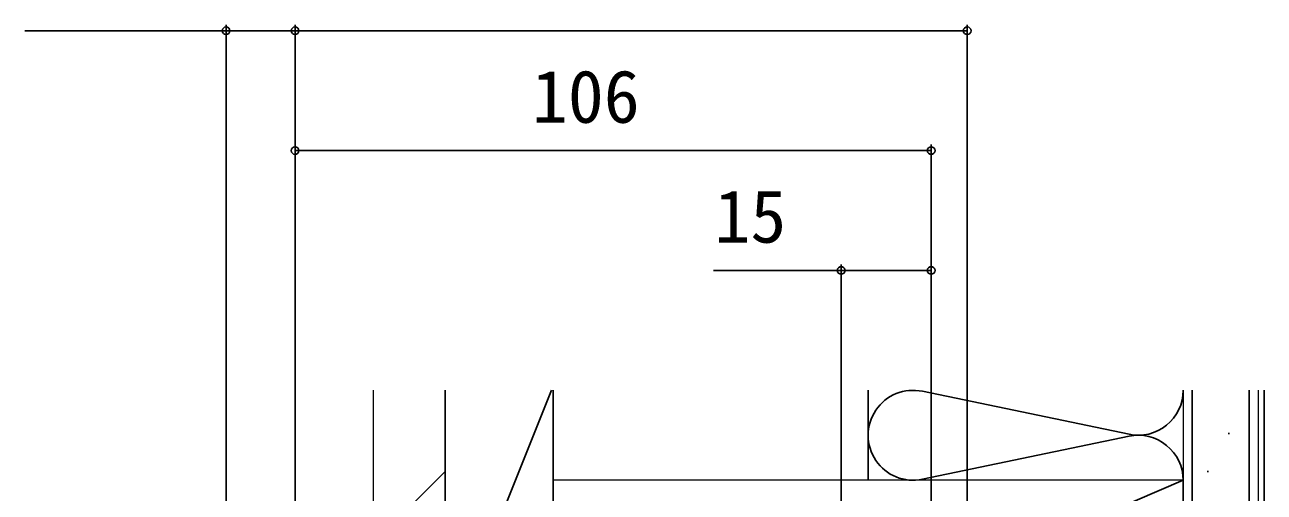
# Model space of a CAD drawing. Units: millimetres, scale not verified. Extents: x -525 to 525, y -783 to 778.
# Drawn here: x 143.5 to 350, y 275.2 to 353.2 of the extents above; entities that cross this region are included whole.
import ezdxf
from ezdxf.enums import TextEntityAlignment as Align

# ---------------------------------------------------------------- set-up
doc = ezdxf.new("R2010")
doc.units = ezdxf.units.MM
doc.header["$LTSCALE"] = 4
doc.layers.add('0-7_YKK_D', color=6, linetype='Continuous')
doc.layers.add('0-9_YSS_K', color=3, linetype='Continuous')
doc.layers.add('0-A_YSS_KE', color=3, linetype='Continuous', lineweight=18)
doc.styles.add('ＭＳ ゴシック', font='')
doc.styles.get('ＭＳ ゴシック').set_extended_font_data('MS Gothic')

msp = doc.modelspace()

# ---------------------------------------------------------------- linework, layer by layer
at = {"layer": '0-7_YKK_D'}
for p, q in [((177.01, 209.049), (177.01, 353.2)), ((188.51, 237.915), (188.51, 353.2)), ((188.51, 237.915), (188.51, 353.2)), ((188.51, 352.2), (300.51, 352.2)), ((300.51, 185.9), (300.51, 353.2)), ((188.51, 237.915), (188.51, 333.2)), ((294.51, 185.9), (294.51, 333.2)), ((294.51, 332.2), (188.51, 332.2)), ((279.51, 269.658), (279.51, 313.2)), ((294.51, 185.9), (294.51, 313.2))]:
    msp.add_line(p, q, dxfattribs=at)
for points in [[(188.51, 352.2), (177.01, 352.2), (143.46, 352.2)], [(294.51, 312.2), (279.51, 312.2), (258.233, 312.2)]]:
    msp.add_lwpolyline(points, dxfattribs=at)
for centre in [(177.01, 352.2), (188.51, 352.2), (188.51, 352.2), (300.51, 352.2), (188.51, 332.2), (294.51, 332.2), (279.51, 312.2), (294.51, 312.2)]:
    msp.add_circle(centre, 0.637, dxfattribs=at)
at = {"layer": '0-9_YSS_K'}
for p, q in [((213.51, 292.2), (213.51, 247.878)), ((231.51, 247.878), (231.51, 292.2)), ((284.01, 292.2), (284.01, 277.2)), ((293.042, 292.042), (327.479, 284.858)), ((338.01, 217.2), (338.01, 292.2)), ((347.51, 217.2), (347.51, 292.2)), ((350.01, 217.2), (350.01, 292.2)), ((293.042, 277.358), (327.479, 284.542)), ((344.021, 284.971), (344.221, 284.971)), ((213.51, 278.666), (201.51, 266.666)), ((231.51, 232.2), (336.51, 277.2)), ((340.524, 278.677), (340.724, 278.677))]:
    msp.add_line(p, q, dxfattribs=at)
msp.add_lwpolyline([(231.239, 292.2), (213.51, 247.878), (228.51, 247.878)], dxfattribs=at)
for centre, start, end in [((291.51, 284.7), 78.21647, 281.78353), ((329.01, 292.2), 258.21647, 0), ((329.01, 277.2), 360, 101.78353)]:
    msp.add_arc(centre, 7.5, start, end, dxfattribs=at)
at = {"layer": '0-A_YSS_KE'}
for p, q in [((201.51, 292.2), (201.51, 247.881)), ((213.51, 292.2), (213.51, 247.881)), ((336.51, 292.2), (336.51, 217.2)), ((349.01, 292.2), (349.01, 217.2))]:
    msp.add_line(p, q, dxfattribs=at)
msp.add_lwpolyline([(231.51, 232.2), (336.51, 232.2), (336.51, 277.2), (231.51, 277.2)], close=True, dxfattribs=at)

# ---------------------------------------------------------------- texts
at = {"layer": '0-7_YKK_D', "style": 'ＭＳ ゴシック'}
for s, p in [('106', (227.976, 334.2)), ('15', (258.392, 314.2))]:
    msp.add_text(s, height=8.798, dxfattribs=at).set_placement(p, align=Align.BOTTOM_LEFT)

doc.saveas('drawing.dxf')
